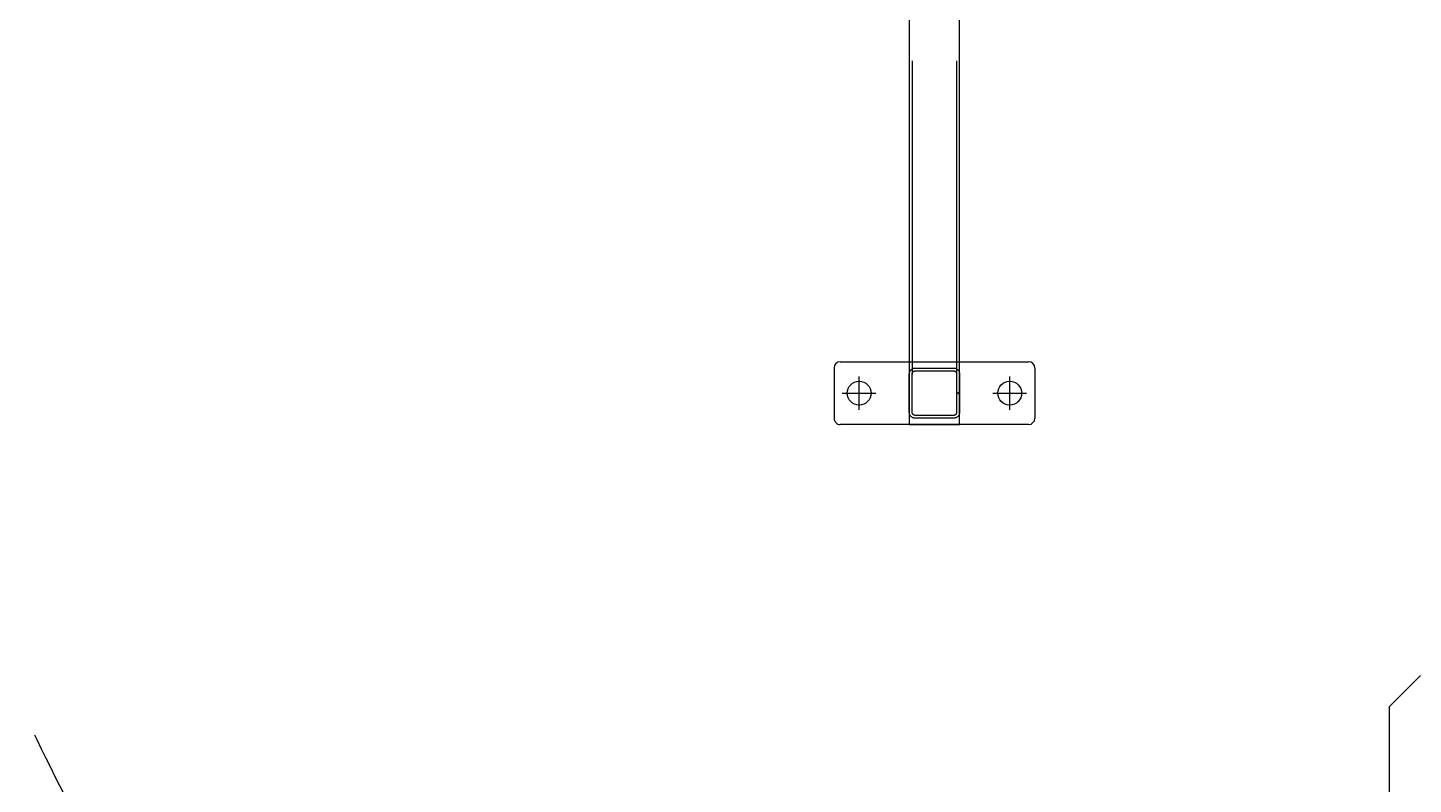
# Model space of a CAD drawing. Header units: millimetres. Extents: x 10462777 to 22643323, y 453826 to 1389191.
# Drawn here: x 11286283 to 11287387, y 582224 to 582828 of the extents above; entities that cross this region are included whole.
import ezdxf

# ---------------------------------------------------------------- set-up
doc = ezdxf.new("R2010")
doc.units = ezdxf.units.MM
doc.header["$LTSCALE"] = 200
doc.header["$MEASUREMENT"] = 0
doc.linetypes.add('HIDDEN', pattern=[3.75, 2.5, -1.25])
doc.linetypes.add('PHANTOM', pattern=[2.5, 1.25, -0.25, 0.25, -0.25, 0.25, -0.25])
doc.layers.get('0').update_dxf_attribs({"linetype": 'CONTINUOUS'})
for name, color, linetype in [('BOM-UDEF', 3, 'CONTINUOUS'), ('CL', 3, 'CONTINUOUS'), ('HL', 2, 'HIDDEN')]:
    doc.layers.add(name, color=color, linetype=linetype)
doc.layers.add('LAYOUT', color=8, linetype='CONTINUOUS', lineweight=25)

# ---------------------------------------------------------------- blocks, each defined once
blk = doc.blocks.new('A$C7DA30AB0')
at = {"layer": 'LAYOUT', "color": 6, "linetype": 'PHANTOM'}
blk.add_circle((3030.4, 3026, 0), 2693, dxfattribs=at)
blk = doc.blocks.new('HS_BOM', base_point=(-55.5, -107.5))
at = {"layer": 'BOM-UDEF'}
blk.add_circle((-55.5, -107.5), 0.25, dxfattribs=at)
blk = doc.blocks.new('A$C657A6F78')
at = {"layer": 'HL'}
for p, q in [((0, 15.4), (0, -15.4)), ((2.3, 15.4), (2.3, -15.4)), ((35.4, 20), (4.6, 20)), ((35.4, 17.7), (4.6, 17.7)), ((37.7, -15.4), (37.7, 15.4)), ((40, -15.4), (40, 15.4)), ((4.6, -17.7), (35.4, -17.7)), ((4.6, -20), (35.4, -20))]:
    blk.add_line(p, q, dxfattribs=at)
for centre, radius, start, end in [((4.6, 15.4), 4.6, 90, 180), ((4.6, 15.4), 2.3, 90, 180), ((35.4, 15.4), 4.6, 0, 90), ((35.4, 15.4), 2.3, 0, 90), ((4.6, -15.4), 4.6, 180, 270), ((4.6, -15.4), 2.3, 180, 270), ((35.4, -15.4), 4.6, 270, 0), ((35.4, -15.4), 2.3, 270, 0)]:
    blk.add_arc(centre, radius, start, end, dxfattribs=at)
at = {"layer": 'HL', "rotation": 270}
blk.add_blockref('HS_BOM', (20, 18.8), dxfattribs=at)
blk = doc.blocks.new('A$C3204531D')
for p, q in [((-45, 80), (-5, 80)), ((-50, -75), (-50, 75)), ((0, 75), (0, -75)), ((-45, -80), (-5, -80))]:
    blk.add_line(p, q)
for centre in [(-25, 60), (-25, -60)]:
    blk.add_circle(centre, 9.5)
for centre, start, end in [((-45, 75), 90, 180), ((-5, 75), 0, 90), ((-45, -75), 180, 270), ((-5, -75), 270, 0)]:
    blk.add_arc(centre, 5, start, end)
at = {"layer": 'CL'}
for p, q in [((-25, 46.6), (-25, 73.4)), ((-11.6, 60), (-38.4, 60)), ((-25, -73.4), (-25, -46.6)), ((-11.6, -60), (-38.4, -60))]:
    blk.add_line(p, q, dxfattribs=at)
blk = doc.blocks.new('A$C7E5E2769')
for q in [(49.445, 810), (1244.445, 785)]:
    blk.add_line((1219.445, 810), q)

msp = doc.modelspace()

# ---------------------------------------------------------------- linework, layer by layer
for p, q in [((11286985.85786, 583511.18617, 0), (11286985.85786, 582511.18617, 0)), ((11287025.85786, 582511.18617, 0), (11287025.85786, 583511.18617, 0)), ((11286985.85786, 582511.18617, 0), (11287025.85786, 582511.18617, 0))]:
    msp.add_line(p, q)
at = {"layer": 'HL'}
for p, q in [((11286988.15786, 583551.18617, 0), (11286988.15786, 582551.18617, 0)), ((11287023.55786, 583551.18617, 0), (11287023.55786, 582551.18617, 0))]:
    msp.add_line(p, q, dxfattribs=at)

# ---------------------------------------------------------------- block references
at = {"ltscale": 10}
msp.add_blockref('A$C7DA30AB0', (11285684.40366, 580408.4363), dxfattribs=at)
at = {"rotation": 270}
msp.add_blockref('A$C3204531D', (11287005.85786, 582511.18617, 0), dxfattribs=at)
at = {"xscale": -1, "rotation": 270}
msp.add_blockref('A$C657A6F78', (11287005.85786, 582516.18617, 0), dxfattribs=at)

# ---------------------------------------------------------------- next in the draw order: block references
at = {"ltscale": 10, "rotation": 89.99999999999999}
msp.add_blockref('A$C7E5E2769', (11288178.1607, 581066.53315, 0), dxfattribs=at)

doc.saveas('drawing.dxf')
